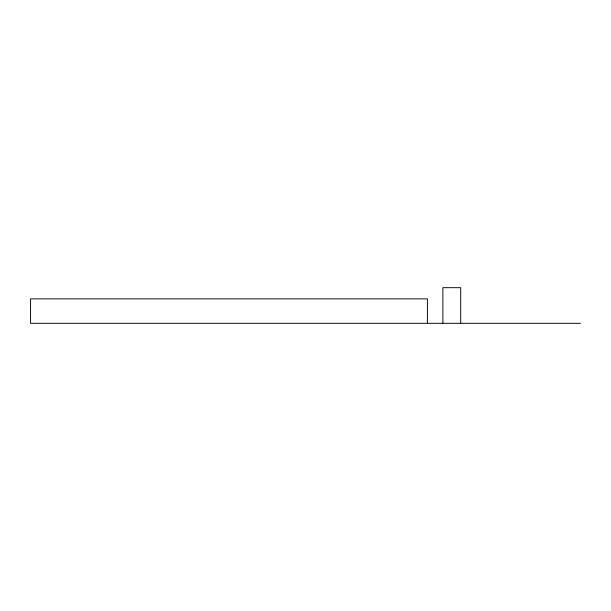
<?xml version="1.0" encoding="UTF-8"?>
<svg xmlns="http://www.w3.org/2000/svg" width="611" height="611" viewBox="0 0 611 611"><rect width="100%" height="100%" fill="white"/><g stroke="black" fill="none" stroke-linecap="round" stroke-linejoin="round"><path stroke-width="0.92" d="M580.45 323.318L30.55 323.318L30.55 298.871L427.417 298.871L427.417 323.318M460.702 323.318L460.702 287.682L442.883 287.682L442.883 323.318"/></g></svg>
